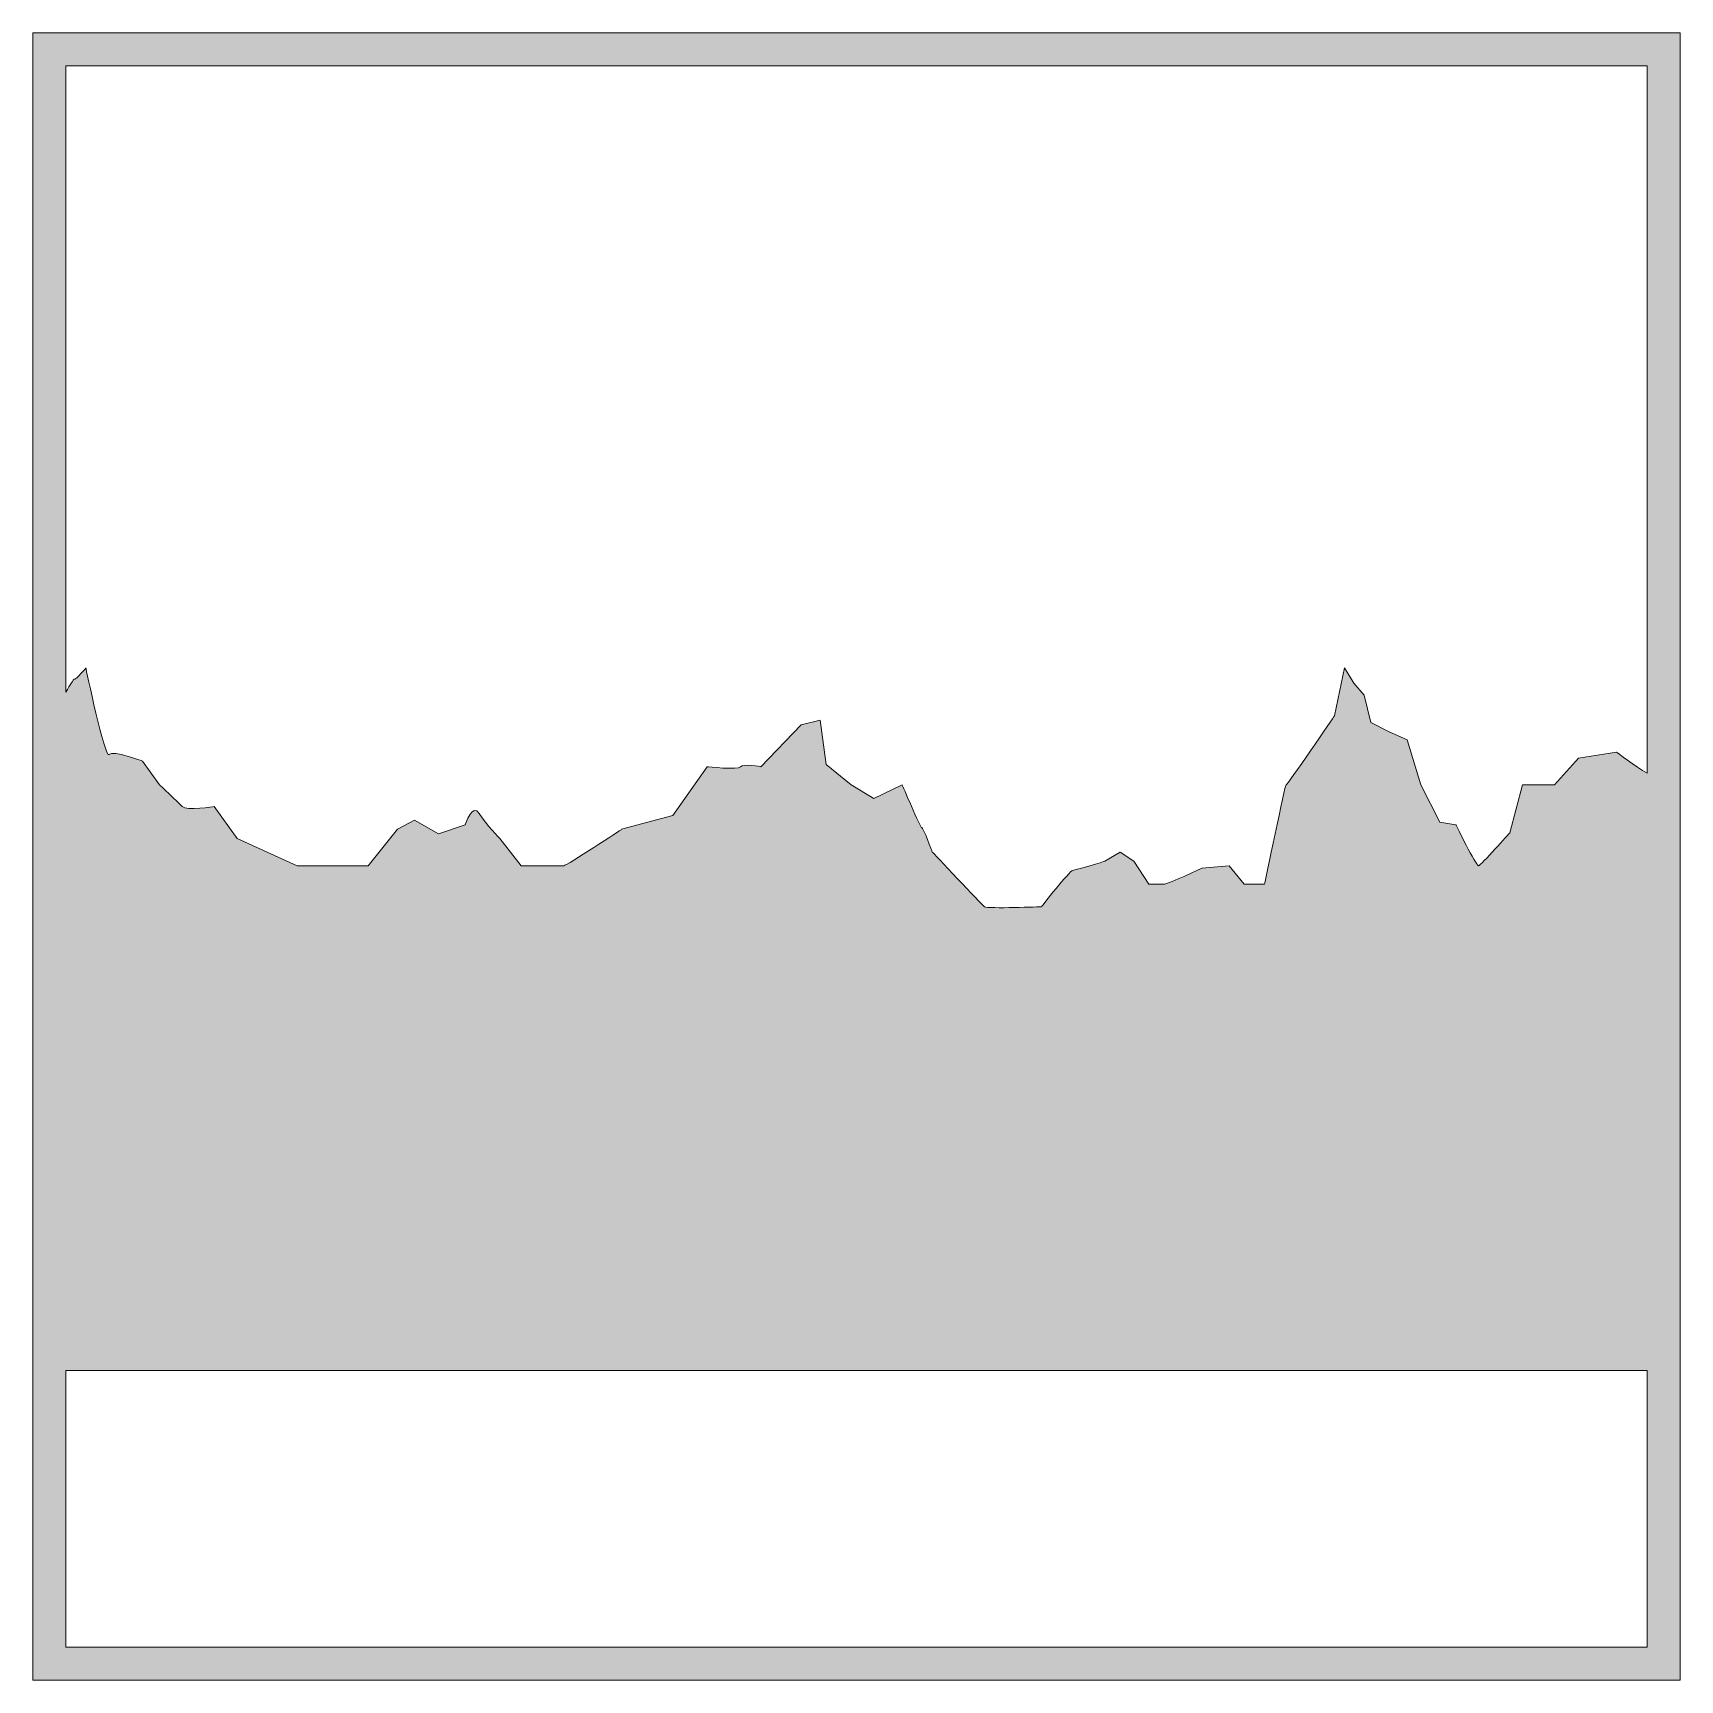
# Model space of a CAD drawing. Extents: x -2 to 9008, y -1000 to 0.
# Drawn here: x 3432 to 4432, y -1000 to 0 of the extents above; entities that cross this region are included whole.
import ezdxf

# ---------------------------------------------------------------- set-up
doc = ezdxf.new("R2010")
doc.units = 0
doc.header["$MEASUREMENT"] = 0
doc.layers.add('Layer 1', color=7, linetype='Continuous')

msp = doc.modelspace()

# ---------------------------------------------------------------- hatches: boundary and pattern name
at = {"layer": 'Layer 1', "true_color": 0x58595b}
h = msp.add_hatch(color=251, dxfattribs=at)
h.dxf.hatch_style = 2
h.paths.add_polyline_path([(3432, 0), (3432, -429), (3432, -812.1), (3432, -1000), (4432, -1000), (4432, -812.1), (4432, -421), (4432, 0)])
edge = h.paths.add_edge_path()
edge.add_spline(control_points=[(3452, -20), (3452, -20), (4412, -20), (4412, -20), (4412, -20), (4412, -449.5), (4412, -449.5), (4404.8, -445.4), (4393.5, -436.6), (4393.5, -436.6), (4393.5, -436.6), (4370.3, -440.3), (4370.3, -440.3), (4370.3, -440.3), (4355.8, -456.4), (4355.8, -456.4), (4355.8, -456.4), (4336.4, -456.4), (4336.4, -456.4), (4336.4, -456.4), (4328.6, -485.6), (4328.6, -485.6), (4328.6, -485.6), (4311, -505.6), (4309.6, -505.6), (4308.2, -505.6), (4295.9, -480.7), (4295.9, -480.7), (4295.9, -480.7), (4286.2, -479.2), (4286.2, -479.2), (4286.2, -479.2), (4274.7, -456.4), (4274.7, -456.4), (4274.7, -456.4), (4266.4, -429.2), (4266.4, -429.2), (4266.4, -429.2), (4255, -424.2), (4255, -424.2), (4255, -424.2), (4244.3, -418.7), (4244.3, -418.7), (4244.3, -418.7), (4240.2, -402.1), (4240.2, -402.1), (4240.2, -402.1), (4233.9, -394.7), (4233.9, -394.7), (4233.9, -394.7), (4228.2, -385.5), (4228.2, -385.5), (4228.2, -385.5), (4222.2, -414.5), (4222.2, -414.5), (4222.2, -414.5), (4193.2, -457.3), (4192.8, -456.4), (4192.4, -455.4), (4179.8, -516.7), (4179.8, -516.7), (4179.8, -516.7), (4167.4, -516.7), (4167.4, -516.7), (4167.4, -516.7), (4158.3, -505.6), (4158.3, -505.6), (4158.3, -505.6), (4141.7, -507), (4141.7, -507), (4141.7, -507), (4121.7, -516.7), (4119, -516.7), (4116.4, -516.7), (4109.4, -516.7), (4109.4, -516.7), (4109.4, -516.7), (4100.3, -502.9), (4100.3, -502.9), (4100.3, -502.9), (4092, -497.3), (4092, -497.3), (4092, -497.3), (4082.7, -502.9), (4082.7, -502.9), (4082.7, -502.9), (4065, -508.4), (4063.3, -508.4), (4061.6, -508.4), (4044.3, -530.5), (4044.3, -530.5), (4044.3, -530.5), (4011.6, -531.8), (4009.8, -530.5), (4007.9, -529.1), (3978, -497.3), (3978, -497.3), (3978, -497.3), (3972.5, -482.1), (3971.6, -482.4), (3970.8, -482.7), (3959.7, -456.4), (3959.7, -456.4), (3959.7, -456.4), (3942.6, -464.7), (3942.6, -464.7), (3942.6, -464.7), (3928.8, -456.4), (3928.8, -456.4), (3928.8, -456.4), (3913.6, -444.2), (3913.6, -444.2), (3913.6, -444.2), (3909.9, -417.3), (3909.9, -417.3), (3909.9, -417.3), (3898.5, -420), (3898.5, -420), (3898.5, -420), (3874, -445.5), (3874, -445.5), (3874, -445.5), (3863, -443.5), (3861.6, -445.5), (3860.2, -447.6), (3841.3, -445.5), (3841.3, -445.5), (3841.3, -445.5), (3820.5, -475.2), (3820.5, -475.2), (3820.5, -475.2), (3789.4, -483.5), (3789.4, -483.5), (3789.4, -483.5), (3755.9, -505.6), (3754.3, -505.6), (3752.7, -505.6), (3728.5, -505.6), (3728.5, -505.6), (3728.5, -505.6), (3715.5, -489.1), (3715.5, -489.1), (3715.5, -489.1), (3707.2, -480.8), (3703, -473.9), (3698.9, -467), (3694.4, -480.8), (3694.4, -480.8), (3694.4, -480.8), (3678.2, -486.3), (3678.2, -486.3), (3678.2, -486.3), (3663.7, -478), (3663.7, -478), (3663.7, -478), (3653.3, -483.5), (3653.3, -483.5), (3653.3, -483.5), (3635.5, -505.6), (3635.5, -505.6), (3635.5, -505.6), (3592.5, -505.6), (3592.5, -505.6), (3592.5, -505.6), (3555.9, -489.1), (3555.9, -489.1), (3555.9, -489.1), (3542, -469.7), (3542, -469.7), (3542, -469.7), (3525.2, -472.5), (3522.6, -469.7), (3520.1, -467), (3508.8, -456.4), (3508.8, -456.4), (3508.8, -456.4), (3498.5, -442.1), (3498.5, -442.1), (3498.5, -442.1), (3480.6, -435.2), (3478.2, -438.1), (3475.8, -441), (3464.1, -385.5), (3464.1, -385.5), (3464.1, -385.5), (3458.5, -392.4), (3457.1, -392.4), (3456.6, -392.4), (3454.6, -395.7), (3452, -400.2), (3452, -400.2), (3452, -20), (3452, -20)], knot_values=[0, 0, 0, 0, 1, 1, 1, 2, 2, 2, 3, 3, 3, 4, 4, 4, 5, 5, 5, 6, 6, 6, 7, 7, 7, 8, 8, 8, 9, 9, 9, 10, 10, 10, 11, 11, 11, 12, 12, 12, 13, 13, 13, 14, 14, 14, 15, 15, 15, 16, 16, 16, 17, 17, 17, 18, 18, 18, 19, 19, 19, 20, 20, 20, 21, 21, 21, 22, 22, 22, 23, 23, 23, 24, 24, 24, 25, 25, 25, 26, 26, 26, 27, 27, 27, 28, 28, 28, 29, 29, 29, 30, 30, 30, 31, 31, 31, 32, 32, 32, 33, 33, 33, 34, 34, 34, 35, 35, 35, 36, 36, 36, 37, 37, 37, 38, 38, 38, 39, 39, 39, 40, 40, 40, 41, 41, 41, 42, 42, 42, 43, 43, 43, 44, 44, 44, 45, 45, 45, 46, 46, 46, 47, 47, 47, 48, 48, 48, 49, 49, 49, 50, 50, 50, 51, 51, 51, 52, 52, 52, 53, 53, 53, 54, 54, 54, 55, 55, 55, 56, 56, 56, 57, 57, 57, 58, 58, 58, 59, 59, 59, 60, 60, 60, 61, 61, 61, 62, 62, 62, 63, 63, 63, 64, 64, 64, 64], degree=3, periodic=1)
h.paths.add_polyline_path([(4412, -980), (3452, -980), (3452, -812.1), (4412, -812.1)])

# ---------------------------------------------------------------- linework, layer by layer
at = {"layer": 'Layer 1', "lineweight": 0}
for points in [[(3432, 0), (3432, -429), (3432, -812.1), (3432, -1000), (4432, -1000), (4432, -812.1), (4432, -421), (4432, 0), (3432, 0)], [(4412, -980), (3452, -980), (3452, -812.1), (4412, -812.1), (4412, -980)]]:
    msp.add_lwpolyline(points, dxfattribs=at)
msp.add_open_spline([(3452, -20), (3452, -20), (4412, -20), (4412, -20), (4412, -20), (4412, -449.5), (4412, -449.5), (4404.8, -445.4), (4393.5, -436.6), (4393.5, -436.6), (4393.5, -436.6), (4370.3, -440.3), (4370.3, -440.3), (4370.3, -440.3), (4355.8, -456.4), (4355.8, -456.4), (4355.8, -456.4), (4336.4, -456.4), (4336.4, -456.4), (4336.4, -456.4), (4328.6, -485.6), (4328.6, -485.6), (4328.6, -485.6), (4311, -505.6), (4309.6, -505.6), (4308.2, -505.6), (4295.9, -480.7), (4295.9, -480.7), (4295.9, -480.7), (4286.2, -479.2), (4286.2, -479.2), (4286.2, -479.2), (4274.7, -456.4), (4274.7, -456.4), (4274.7, -456.4), (4266.4, -429.2), (4266.4, -429.2), (4266.4, -429.2), (4255, -424.2), (4255, -424.2), (4255, -424.2), (4244.3, -418.7), (4244.3, -418.7), (4244.3, -418.7), (4240.2, -402.1), (4240.2, -402.1), (4240.2, -402.1), (4233.9, -394.7), (4233.9, -394.7), (4233.9, -394.7), (4228.2, -385.5), (4228.2, -385.5), (4228.2, -385.5), (4222.2, -414.5), (4222.2, -414.5), (4222.2, -414.5), (4193.2, -457.3), (4192.8, -456.4), (4192.4, -455.4), (4179.8, -516.7), (4179.8, -516.7), (4179.8, -516.7), (4167.4, -516.7), (4167.4, -516.7), (4167.4, -516.7), (4158.3, -505.6), (4158.3, -505.6), (4158.3, -505.6), (4141.7, -507), (4141.7, -507), (4141.7, -507), (4121.7, -516.7), (4119, -516.7), (4116.4, -516.7), (4109.4, -516.7), (4109.4, -516.7), (4109.4, -516.7), (4100.3, -502.9), (4100.3, -502.9), (4100.3, -502.9), (4092, -497.3), (4092, -497.3), (4092, -497.3), (4082.7, -502.9), (4082.7, -502.9), (4082.7, -502.9), (4065, -508.4), (4063.3, -508.4), (4061.6, -508.4), (4044.3, -530.5), (4044.3, -530.5), (4044.3, -530.5), (4011.6, -531.8), (4009.8, -530.5), (4007.9, -529.1), (3978, -497.3), (3978, -497.3), (3978, -497.3), (3972.5, -482.1), (3971.6, -482.4), (3970.8, -482.7), (3959.7, -456.4), (3959.7, -456.4), (3959.7, -456.4), (3942.6, -464.7), (3942.6, -464.7), (3942.6, -464.7), (3928.8, -456.4), (3928.8, -456.4), (3928.8, -456.4), (3913.6, -444.2), (3913.6, -444.2), (3913.6, -444.2), (3909.9, -417.3), (3909.9, -417.3), (3909.9, -417.3), (3898.5, -420), (3898.5, -420), (3898.5, -420), (3874, -445.5), (3874, -445.5), (3874, -445.5), (3863, -443.5), (3861.6, -445.5), (3860.2, -447.6), (3841.3, -445.5), (3841.3, -445.5), (3841.3, -445.5), (3820.5, -475.2), (3820.5, -475.2), (3820.5, -475.2), (3789.4, -483.5), (3789.4, -483.5), (3789.4, -483.5), (3755.9, -505.6), (3754.3, -505.6), (3752.7, -505.6), (3728.5, -505.6), (3728.5, -505.6), (3728.5, -505.6), (3715.5, -489.1), (3715.5, -489.1), (3715.5, -489.1), (3707.2, -480.8), (3703, -473.9), (3698.9, -467), (3694.4, -480.8), (3694.4, -480.8), (3694.4, -480.8), (3678.2, -486.3), (3678.2, -486.3), (3678.2, -486.3), (3663.7, -478), (3663.7, -478), (3663.7, -478), (3653.3, -483.5), (3653.3, -483.5), (3653.3, -483.5), (3635.5, -505.6), (3635.5, -505.6), (3635.5, -505.6), (3592.5, -505.6), (3592.5, -505.6), (3592.5, -505.6), (3555.9, -489.1), (3555.9, -489.1), (3555.9, -489.1), (3542, -469.7), (3542, -469.7), (3542, -469.7), (3525.2, -472.5), (3522.6, -469.7), (3520.1, -467), (3508.8, -456.4), (3508.8, -456.4), (3508.8, -456.4), (3498.5, -442.1), (3498.5, -442.1), (3498.5, -442.1), (3480.6, -435.2), (3478.2, -438.1), (3475.8, -441), (3464.1, -385.5), (3464.1, -385.5), (3464.1, -385.5), (3458.5, -392.4), (3457.1, -392.4), (3456.6, -392.4), (3454.6, -395.7), (3452, -400.2), (3452, -400.2), (3452, -20), (3452, -20)], degree=3, knots=[0, 0, 0, 0, 1, 1, 1, 2, 2, 2, 3, 3, 3, 4, 4, 4, 5, 5, 5, 6, 6, 6, 7, 7, 7, 8, 8, 8, 9, 9, 9, 10, 10, 10, 11, 11, 11, 12, 12, 12, 13, 13, 13, 14, 14, 14, 15, 15, 15, 16, 16, 16, 17, 17, 17, 18, 18, 18, 19, 19, 19, 20, 20, 20, 21, 21, 21, 22, 22, 22, 23, 23, 23, 24, 24, 24, 25, 25, 25, 26, 26, 26, 27, 27, 27, 28, 28, 28, 29, 29, 29, 30, 30, 30, 31, 31, 31, 32, 32, 32, 33, 33, 33, 34, 34, 34, 35, 35, 35, 36, 36, 36, 37, 37, 37, 38, 38, 38, 39, 39, 39, 40, 40, 40, 41, 41, 41, 42, 42, 42, 43, 43, 43, 44, 44, 44, 45, 45, 45, 46, 46, 46, 47, 47, 47, 48, 48, 48, 49, 49, 49, 50, 50, 50, 51, 51, 51, 52, 52, 52, 53, 53, 53, 54, 54, 54, 55, 55, 55, 56, 56, 56, 57, 57, 57, 58, 58, 58, 59, 59, 59, 60, 60, 60, 61, 61, 61, 62, 62, 62, 63, 63, 63, 64, 64, 64, 64], dxfattribs=at)

doc.saveas('drawing.dxf')
